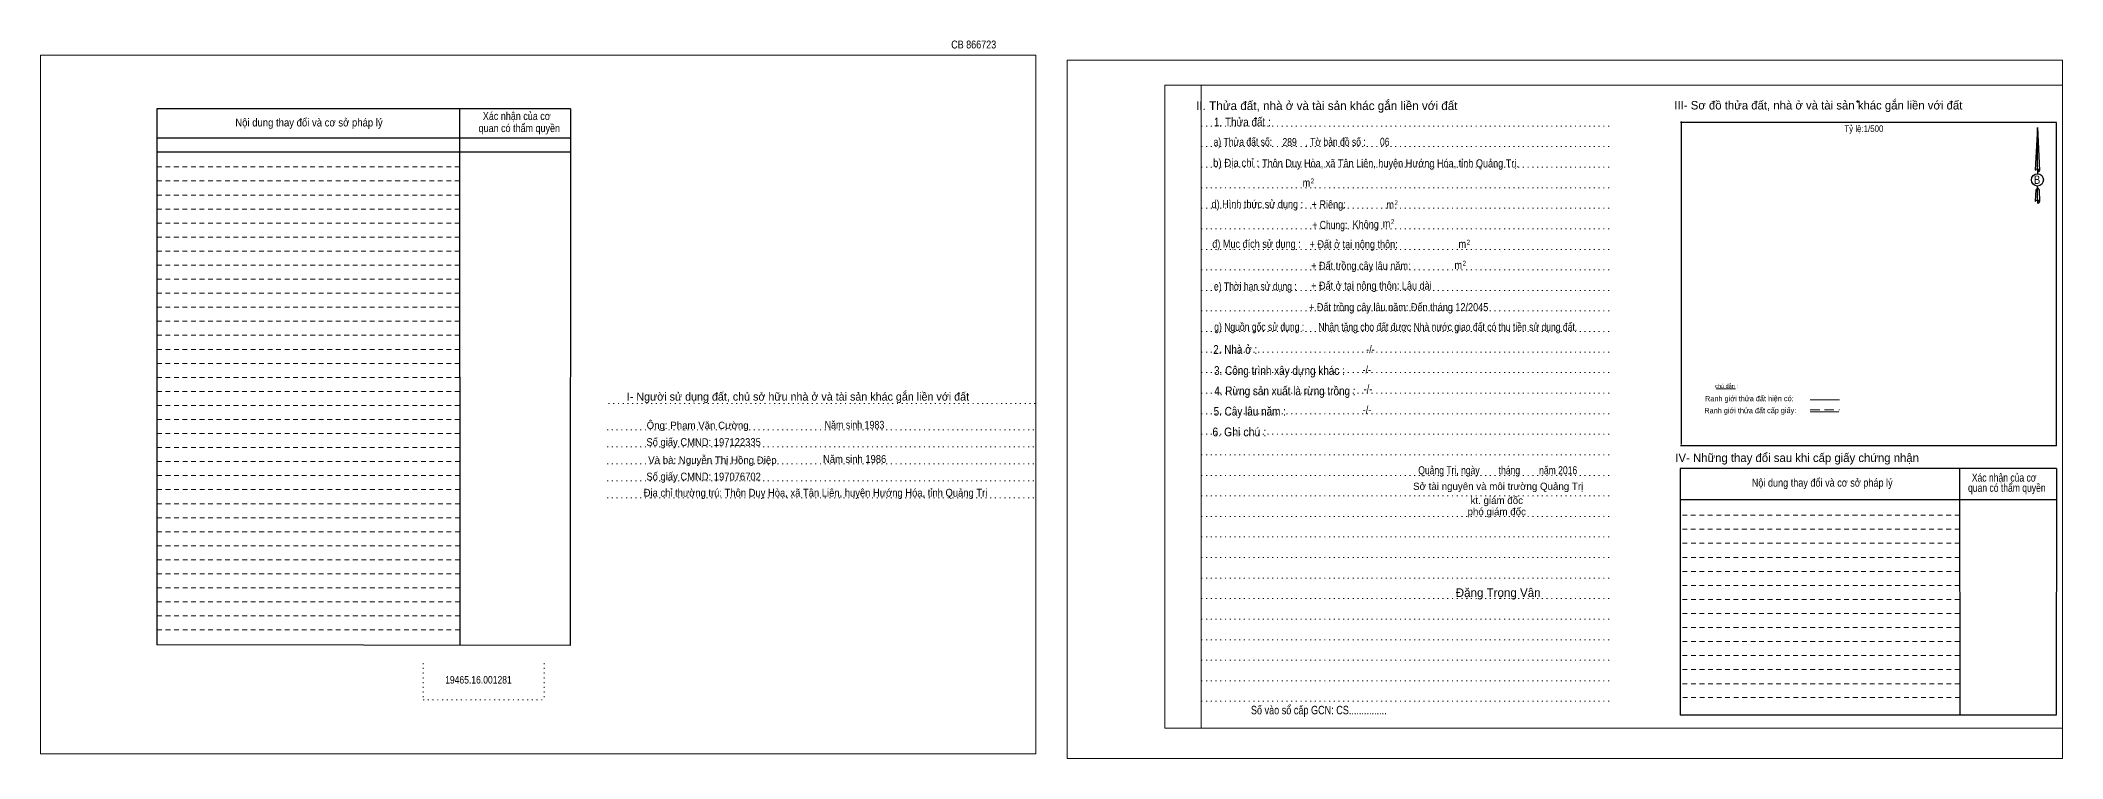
# Model space of a CAD drawing. Header units: metres. Extents: x 549047 to 549977, y 1838294 to 1838539.
# Drawn here: x 549047 to 549463.9, y 1838390.9 to 1838539 of the extents above; entities that cross this region are included whole.
import ezdxf
from ezdxf.enums import TextEntityAlignment as Align

# ---------------------------------------------------------------- set-up
doc = ezdxf.new("R2010")
doc.units = ezdxf.units.M
doc.header["$LTSCALE"] = 0.65
doc.header["$PDMODE"] = 32
doc.header["$PDSIZE"] = 0.325
for name, pattern in [('DOTTED', [1.5, 0.3, -1.2]), ('MEDIUM_DASHED', [4.5, 3, -1.5]), ('SHORT_DASHED', [2.7, 1.5, -1.2])]:
    doc.linetypes.add(name, pattern=pattern)
for name, color, linetype, lineweight in [('1', 7, 'DOTTED', 13), ('18', 7, 'Continuous', 25), ('2', 7, 'SHORT_DASHED', 13), ('28', 7, 'Continuous', 25), ('55', 7, 'Continuous', 13)]:
    doc.layers.add(name, color=color, linetype=linetype, lineweight=lineweight)
for name, color, linetype in [('15', 7, 'Continuous'), ('40', 7, 'Continuous'), ('8', 7, 'Continuous')]:
    doc.layers.add(name, color=color, linetype=linetype)

msp = doc.modelspace()

# ---------------------------------------------------------------- linework, layer by layer
at = {"layer": '1', "linetype": 'Continuous'}
for p, q in [((549278.78, 1838529.71), (549463.88, 1838529.71)), ((549278.78, 1838529.71), (549278.78, 1838397.21)), ((549463.88, 1838529.71), (549463.88, 1838396.09)), ((549278.78, 1838397.21), (549463.88, 1838397.21))]:
    msp.add_line(p, q, dxfattribs=at)
at = {"layer": '1'}
for p, q in [((549286.28, 1838529.71), (549286.28, 1838397.21)), ((549286.28, 1838529.71), (549286.28, 1838397.21)), ((549286.34, 1838521.31), (549370.88, 1838521.31)), ((549286.34, 1838517.07), (549370.88, 1838517.07)), ((549286.34, 1838512.83), (549370.88, 1838512.83)), ((549286.34, 1838508.61), (549370.88, 1838508.61)), ((549286.34, 1838504.37), (549370.88, 1838504.37)), ((549286.34, 1838500.13), (549370.88, 1838500.13)), ((549286.34, 1838495.89), (549370.88, 1838495.89)), ((549286.34, 1838491.67), (549370.88, 1838491.67)), ((549286.34, 1838487.41), (549370.88, 1838487.41)), ((549286.34, 1838483.19), (549370.88, 1838483.19)), ((549286.34, 1838478.95), (549370.88, 1838478.95)), ((549286.34, 1838474.71), (549370.88, 1838474.71)), ((549286.34, 1838470.47), (549370.88, 1838470.47)), ((549286.34, 1838466.25), (549370.88, 1838466.25)), ((549164.12, 1838464.09), (549252.18, 1838464.09)), ((549286.34, 1838462.01), (549370.88, 1838462.01)), ((549163.84, 1838458.69), (549251.88, 1838458.69)), ((549286.34, 1838457.77), (549370.88, 1838457.77)), ((549163.84, 1838455.19), (549251.88, 1838455.19)), ((549286.34, 1838453.53), (549370.88, 1838453.53)), ((549163.84, 1838451.69), (549251.88, 1838451.69)), ((549286.34, 1838449.29), (549370.88, 1838449.29)), ((549163.84, 1838448.19), (549251.88, 1838448.19)), ((549286.34, 1838445.07), (549370.88, 1838445.07)), ((549163.84, 1838444.69), (549251.88, 1838444.69)), ((549286.34, 1838440.83), (549370.88, 1838440.83)), ((549286.34, 1838436.59), (549370.88, 1838436.59)), ((549286.34, 1838432.35), (549370.88, 1838432.35)), ((549286.34, 1838428.13), (549370.88, 1838428.13)), ((549286.34, 1838423.89), (549370.88, 1838423.89)), ((549286.34, 1838419.65), (549370.88, 1838419.65)), ((549286.34, 1838415.41), (549370.88, 1838415.41)), ((549125.9, 1838410.57), (549125.9, 1838403.05)), ((549150.88, 1838410.57), (549150.88, 1838403.05)), ((549286.34, 1838411.19), (549370.88, 1838411.19)), ((549286.34, 1838406.95), (549370.88, 1838406.95)), ((549125.9, 1838403.05), (549150.88, 1838403.05)), ((549286.34, 1838402.71), (549370.88, 1838402.71))]:
    msp.add_line(p, q, dxfattribs=at)
at = {"layer": '1', "linetype": 'Continuous'}
for points in [[(549047, 1838391.91), (549252.2, 1838391.91), (549252.2, 1838535.91), (549047, 1838535.91)], [(549047, 1838535.91), (549252.2, 1838535.91), (549252.2, 1838391.91), (549047, 1838391.91)], [(549047, 1838391.91), (549252.2, 1838391.91), (549252.2, 1838535.91), (549047, 1838535.91)], [(549258.68, 1838390.91), (549463.88, 1838390.91), (549463.88, 1838534.91), (549258.68, 1838534.91)], [(549286.28, 1838529.71), (549463.88, 1838529.71), (549463.88, 1838397.21), (549286.28, 1838397.21)]]:
    msp.add_lwpolyline(points, close=True, dxfattribs=at)
at = {"layer": '18'}
for p, q in [((549458.68, 1838521.01), (549459.16, 1838512.17)), ((549458.68, 1838521.01), (549459.16, 1838512.17)), ((549458.68, 1838521.01), (549459.16, 1838512.17)), ((549458.3, 1838513.55), (549458.22, 1838512.19)), ((549458.68, 1838512.47), (549458.68, 1838512.13)), ((549458.68, 1838512.13), (549458.68, 1838511.87)), ((549458.68, 1838511.87), (549458.68, 1838511.53)), ((549458.68, 1838511.87), (549458.68, 1838511.53)), ((549458.68, 1838511.87), (549458.68, 1838511.53)), ((549459.16, 1838512.17), (549459.16, 1838512.19)), ((549458.68, 1838508.55), (549458.68, 1838508.95)), ((549458.68, 1838508.55), (549458.68, 1838508.95)), ((549458.68, 1838508.55), (549458.68, 1838508.95)), ((549458.68, 1838508.55), (549459.04, 1838508.07)), ((549458.68, 1838508.55), (549459.04, 1838508.07)), ((549458.68, 1838508.55), (549459.04, 1838508.07)), ((549459.04, 1838508.07), (549459.16, 1838505.75)), ((549459.04, 1838508.07), (549459.16, 1838505.75)), ((549459.04, 1838508.07), (549459.16, 1838505.75)), ((549458.68, 1838506.05), (549458.68, 1838505.71)), ((549458.68, 1838505.71), (549458.68, 1838505.45)), ((549459.16, 1838505.75), (549459.16, 1838505.77))]:
    msp.add_line(p, q, dxfattribs=at)
for points in [[(549458.68, 1838512.47), (549458.68, 1838521.01), (549458.3, 1838513.55)], [(549458.68, 1838506.05), (549458.68, 1838508.55), (549458.36, 1838508.07), (549458.3, 1838507.13), (549458.22, 1838505.77)]]:
    msp.add_lwpolyline(points, dxfattribs=at)
for centre, start_param, end_param in [((549458.699, 1838512.1432), 1.57079633, 3.07445202), ((549458.699, 1838512.1432), 0.06714063, 1.57079633), ((549458.699, 1838512.1432), 4.71238898, 6.28318531), ((549458.699, 1838505.7227), 2.49106941, 3.07427841), ((549458.699, 1838505.7227), 1.57079633, 2.49106941), ((549458.699, 1838505.7227), 0.06714063, 1.57079633), ((549458.699, 1838505.7227), 4.71238898, 6.28318531)]:
    msp.add_ellipse(centre, major_axis=(0.4535, 0), ratio=0.655448, start_param=start_param, end_param=end_param, dxfattribs=at)
msp.add_ellipse((549458.6986, 1838510.2047), major_axis=(0, 1.258), ratio=0.983453, dxfattribs=at)
at = {"layer": '2', "linetype": 'Continuous', "lineweight": 25}
for p, q in [((549156.26, 1838524.87), (549071, 1838524.87)), ((549071, 1838524.87), (549071, 1838414.35)), ((549133.42, 1838524.87), (549133.46, 1838414.27)), ((549156.26, 1838518.83), (549071.1, 1838518.83)), ((549156.26, 1838515.95), (549071.1, 1838515.95))]:
    msp.add_line(p, q, dxfattribs=at)
at = {"layer": '2'}
for p, q in [((549133.42, 1838512.89), (549070.98, 1838512.89)), ((549133.42, 1838509.99), (549070.98, 1838509.99)), ((549133.42, 1838509.99), (549071, 1838509.99)), ((549133.42, 1838507.09), (549071, 1838507.09)), ((549133.42, 1838504.21), (549071, 1838504.21)), ((549133.42, 1838501.31), (549071, 1838501.31)), ((549133.42, 1838498.41), (549071, 1838498.41)), ((549133.42, 1838495.53), (549071, 1838495.53)), ((549133.44, 1838492.63), (549071, 1838492.63)), ((549133.44, 1838489.75), (549071, 1838489.75)), ((549133.44, 1838486.85), (549071, 1838486.85)), ((549133.44, 1838483.95), (549071, 1838483.95)), ((549133.44, 1838481.07), (549071, 1838481.07)), ((549133.44, 1838478.17), (549071, 1838478.17)), ((549133.44, 1838475.27), (549071, 1838475.27)), ((549133.44, 1838472.39), (549071, 1838472.39)), ((549133.44, 1838469.49), (549071, 1838469.49)), ((549133.44, 1838466.61), (549071, 1838466.61)), ((549133.44, 1838463.71), (549071, 1838463.71)), ((549133.44, 1838460.81), (549071, 1838460.81)), ((549133.44, 1838457.93), (549071, 1838457.93)), ((549133.44, 1838455.03), (549071, 1838455.03)), ((549133.46, 1838452.13), (549071, 1838452.13)), ((549133.46, 1838449.25), (549071, 1838449.25)), ((549133.46, 1838446.35), (549071, 1838446.35)), ((549133.46, 1838443.45), (549071, 1838443.45)), ((549133.46, 1838440.57), (549071, 1838440.57)), ((549133.46, 1838437.67), (549071, 1838437.67)), ((549442.64, 1838438.17), (549385.08, 1838438.17)), ((549133.46, 1838434.79), (549071, 1838434.79)), ((549442.66, 1838435.29), (549385.08, 1838435.29)), ((549133.46, 1838431.89), (549071, 1838431.89)), ((549133.46, 1838428.99), (549071, 1838428.99)), ((549442.66, 1838432.39), (549385.08, 1838432.39)), ((549442.66, 1838429.49), (549385.08, 1838429.49)), ((549133.46, 1838426.11), (549071, 1838426.11)), ((549442.66, 1838426.61), (549385.08, 1838426.61)), ((549133.46, 1838423.21), (549071, 1838423.21)), ((549133.46, 1838420.31), (549071, 1838420.31)), ((549442.66, 1838423.71), (549385.08, 1838423.71)), ((549442.66, 1838420.81), (549385.08, 1838420.81)), ((549133.46, 1838417.43), (549071, 1838417.43)), ((549442.68, 1838417.93), (549385.08, 1838417.93)), ((549442.68, 1838415.03), (549385.08, 1838415.03)), ((549442.68, 1838412.15), (549385.08, 1838412.15)), ((549442.68, 1838409.25), (549385.08, 1838409.25)), ((549442.68, 1838406.35), (549385.08, 1838406.35)), ((549442.7, 1838403.47), (549385.08, 1838403.47))]:
    msp.add_line(p, q, dxfattribs=at)
at = {"layer": '2', "linetype": 'Continuous', "lineweight": 25}
msp.add_lwpolyline([(549156.26, 1838524.87), (549156.22, 1838414.23), (549071, 1838414.35)], dxfattribs=at)
at = {"layer": '28'}
for p, q in [((549385.22, 1838522.27), (549385.22, 1838455.63)), ((549462.66, 1838455.41), (549385.14, 1838455.41)), ((549442.64, 1838450.71), (549442.7, 1838399.83)), ((549462.6, 1838450.71), (549462.56, 1838399.83)), ((549462.58, 1838444.25), (549385.08, 1838444.25)), ((549462.56, 1838399.83), (549385.08, 1838399.83))]:
    msp.add_line(p, q, dxfattribs=at)
at = {"layer": '28', "linetype": 'SHORT_DASHED', "lineweight": 13}
msp.add_line((549442.64, 1838441.07), (549385.08, 1838441.07), dxfattribs=at)
at = {"layer": '28'}
for points in [[(549462.66, 1838455.41), (549462.66, 1838522.05), (549385.14, 1838522.05)], [(549462.6, 1838450.71), (549385.08, 1838450.71), (549385.08, 1838399.83)]]:
    msp.add_lwpolyline(points, dxfattribs=at)
msp.add_point((549421.62, 1838526.37), dxfattribs=at)
at = {"layer": '55'}
for p, q in [((549392.44, 1838467.11), (549396.48, 1838467.17)), ((549411.82, 1838464.85), (549417.92, 1838464.85)), ((549411.88, 1838462.37), (549417.74, 1838462.37)), ((549411.88, 1838462.37), (549417.74, 1838462.37))]:
    msp.add_line(p, q, dxfattribs=at)
at = {"layer": '55', "linetype": 'MEDIUM_DASHED'}
msp.add_line((549411.88, 1838462.81), (549417.88, 1838462.81), dxfattribs=at)

# ---------------------------------------------------------------- texts
at = {"layer": '15', "width": 0.8}
msp.add_text('a) Thửa đất số:              , Tờ bản đồ số : ', height=1.65, dxfattribs=at).set_placement((549304.78, 1838517.23), align=Align.CENTER)
at = {"layer": '18'}
for s, height, p in [('II. Thửa đất, nhà ở và tài sản khác gắn liền với đất', 1.8, (549312.2, 1838524.61)), ('Sở tài nguyên và môi trường Quảng Trị', 1.5, (549347.53, 1838446.29)), ('kt. giám đốc', 1.5, (549347.24, 1838443.39)), ('phó giám đốc', 1.5, (549347.23, 1838441.07)), ('Đặng Trọng Vân', 1.782, (549347.525, 1838424.23))]:
    msp.add_text(s, height=height, dxfattribs=at).set_placement(p, align=Align.CENTER)
for s, height, width, p in [('1. Thửa đất :', 1.8, 0.85, (549294.785, 1838521.25)), ('06', 1.65, 0.8, (549324.14, 1838517.25)), ('b) Địa chỉ : ', 1.65, 0.9, (549293.77, 1838512.91)), (' Thôn Duy Hòa, xã Tân Liên, huyện Hướng Hóa, tỉnh Quảng Trị.', 1.65, 0.85, (549325.06, 1838512.81)), (' m', 1.65, 0.85, (549307.735, 1838508.81)), ('2', 1, 0.75, (549309.225, 1838509.51)), ('B', 1.728, 0.85, (549458.625, 1838509.39)), ('d) Hình thức sử dụng :', 1.65, 0.85, (549297.875, 1838504.39)), ('+ Riêng: ', 1.65, 0.85, (549312.845, 1838504.35)), (' m', 1.65, 0.85, (549324.995, 1838504.29)), ('2', 1, 0.75, (549326.505, 1838505.01)), ('       + Chung:', 1.65, 0.8, (549311.115, 1838500.11)), ('Không', 1.65, 0.85, (549320.215, 1838500.23)), (' m', 1.65, 0.85, (549324.255, 1838500.39)), ('2', 1, 0.75, (549325.765, 1838501.11)), ('đ) Mục đích sử dụng :', 1.65, 0.85, (549297.705, 1838496.21)), ('+ Đất ở tại nông thôn:', 1.65, 0.85, (549317.735, 1838496.13)), (' m', 1.65, 0.85, (549339.875, 1838496.17)), ('2', 1, 0.75, (549341.385, 1838496.87)), ('+ Đất trồng cây lâu năm:', 1.65, 0.85, (549319.22, 1838491.69)), (' m', 1.65, 0.85, (549339.035, 1838491.83)), ('2', 1, 0.75, (549340.545, 1838492.53)), ('e) Thời hạn sử dụng :', 1.65, 0.8, (549297.46, 1838487.45)), ('+ Đất ở tại nông thôn: Lâu dài', 1.65, 0.85, (549321.4, 1838487.59)), ('+ Đất trồng cây lâu năm: Đến tháng 12/2045', 1.65, 0.85, (549327.005, 1838483.15)), ('g) Nguồn gốc sử dụng :', 1.65, 0.8, (549298.26, 1838479.09)), ('Nhận tặng cho đất được Nhà nước giao đất có thu tiền sử dụng đất.', 1.65, 0.8, (549337.14, 1838479.07)), ('2. Nhà ở :', 1.8, 0.85, (549293.315, 1838474.35)), ('3. Công trình xây dựng khác :', 1.8, 0.85, (549302.43, 1838470.01)), ('4. Rừng sản xuất là rừng trồng :', 1.8, 0.85, (549303.565, 1838465.81)), ('5. Cây lâu năm :', 1.8, 0.85, (549296.31, 1838461.61)), ('6. Ghi chú :', 1.8, 0.9, (549294.155, 1838457.35)), ('Quảng Trị, ngày        tháng        năm 2016', 1.65, 0.8, (549347.435, 1838449.53)), ('19465.16.001281', 1.55, 0.85, (549137.3, 1838406.37)), ('Số vào sổ cấp GCN: CS...............', 1.75, 0.8, (549310.55, 1838400.03))]:
    msp.add_text(s, height=height, dxfattribs=dict(at, width=width)).set_placement(p, align=Align.CENTER)
at = {"layer": '2'}
for s, height, width, p in [('Xác nhận của cơ', 1.63, 0.85, (549145.195, 1838522.57)), ('Xác nhận của cơ', 1.63, 0.85, (549145.195, 1838522.57)), ('Nội dung thay đổi và cơ sở pháp lý', 1.63, 0.9, (549102.36, 1838521.23)), ('Nội dung thay đổi và cơ sở pháp lý', 1.63, 0.9, (549102.36, 1838521.23)), (' quan có thẩm quyền', 1.63, 0.85, (549145.465, 1838520.07)), (' quan có thẩm quyền', 1.63, 0.85, (549145.465, 1838520.07)), ('Tỷ lệ:1/500', 1.35, 0.9, (549422.92, 1838520.11))]:
    msp.add_text(s, height=height, dxfattribs=dict(at, width=width)).set_placement(p, align=Align.CENTER)
at = {"layer": '28'}
for s, height, p in [('III- Sơ đồ thửa đất, nhà ở và tài sản khác gắn liền với đất', 1.75, (549413.54, 1838524.73)), ('I- Người sử dụng đất, chủ sở hữu nhà ở và tài sản khác gắn liền với đất', 1.653, (549203.165, 1838464.71)), ('Ông: Phạm Văn Cường', 1.49, (549182.49, 1838458.87)), ('Và bà: Nguyễn Thị Hồng Điệp', 1.49, (549185.54, 1838451.7)), ('IV- Những thay đổi sau khi cấp giấy chứng nhận', 1.75, (549409.165, 1838452.05))]:
    msp.add_text(s, height=height, dxfattribs=at).set_placement(p, align=Align.CENTER)
for s, height, width, p in [('-/-', 1.65, 0.85, (549321.195, 1838474.45)), ('-/-', 1.65, 0.85, (549320.435, 1838470.27)), ('-/-', 1.65, 0.85, (549320.695, 1838466.31)), ('-/-', 1.65, 0.85, (549320.495, 1838461.99)), ('Năm sinh 1983', 1.61, 0.85, (549214.825, 1838458.92)), ('Số giấy CMND: 197122335', 1.61, 0.9, (549183.72, 1838455.35)), ('Năm sinh 1986', 1.61, 0.9, (549214.855, 1838451.87)), ('Số giấy CMND: 197076702', 1.61, 0.9, (549183.72, 1838448.25)), ('Xác nhận của cơ', 1.65, 0.8, (549451.835, 1838448.01)), ('Địa chỉ thường trú: Thôn Duy Hòa, xã Tân Liên, huyện Hướng Hóa, tỉnh Quảng Trị', 1.61, 0.9, (549206.79, 1838444.91)), ('Nội dung thay đổi và cơ sở pháp lý', 1.65, 0.85, (549414.33, 1838446.97)), (' quan có thẩm quyền', 1.65, 0.8, (549452.145, 1838445.91))]:
    msp.add_text(s, height=height, dxfattribs=dict(at, width=width)).set_placement(p, align=Align.CENTER)
at = {"layer": '40', "width": 0.85}
msp.add_text('CB 866723', height=1.63, dxfattribs=at).set_placement((549239.4, 1838537.31), align=Align.CENTER)
at = {"layer": '55', "width": 0.8}
for s, height, p in [('Ranh giới thửa đất hiện có:', 1.128, (549399.3087, 1838464.5675)), ('Ranh giới thửa đất cấp giấy:', 1.123, (549399.5087, 1838462.1081))]:
    msp.add_text(s, height=height, rotation=0.135, dxfattribs=at).set_placement(p, align=Align.CENTER)
at = {"layer": '55'}
msp.add_text('chú dẫn :', height=0.8278, rotation=359.974, dxfattribs=at).set_placement((549394.5998, 1838467.3089), align=Align.CENTER)
at = {"layer": '8', "width": 0.8}
msp.add_text('289', height=1.65, dxfattribs=at).set_placement((549304.525, 1838517.19), align=Align.CENTER)

doc.saveas('drawing.dxf')
